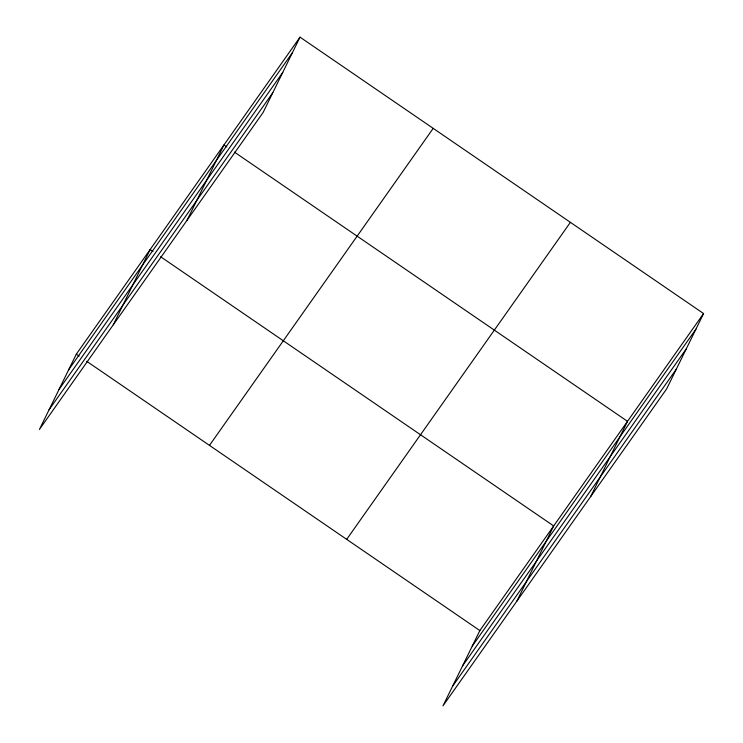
<?xml version="1.0" encoding="UTF-8"?>
<svg xmlns="http://www.w3.org/2000/svg" width="743" height="743" viewBox="0 0 743 743"><rect width="100%" height="100%" fill="white"/><g stroke="black" fill="none" stroke-linecap="round" stroke-linejoin="round"><path stroke-width="1.11" d="M300.023 37.15L76.306 354.17L39.425 429.454L263.143 112.434L300.023 37.15L703.575 313.546L666.694 388.83L442.977 705.85L479.857 630.566L703.575 313.546M113.252 324.84L150.132 249.555L152.984 251.506M187.078 220.216L223.959 144.941L226.81 146.891M516.803 601.236L553.684 525.951L160.59 256.725M590.629 496.612L627.51 421.337L234.426 152.101M68.672 369.745L292.389 52.725M59.022 389.453L282.739 72.424M49.075 409.746L272.792 92.726M209.48 445.382L433.197 128.363M346.684 539.362L570.401 222.333M472.223 646.141L695.95 329.121M462.573 665.849L686.291 348.82M452.626 686.151L676.353 369.122M76.306 354.17L79.157 356.129M86.764 361.339L479.857 630.566"/></g></svg>
